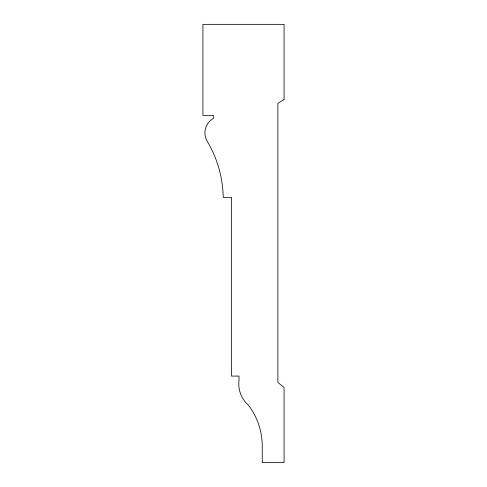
<?xml version="1.0" encoding="UTF-8"?>
<svg xmlns="http://www.w3.org/2000/svg" width="487" height="487" viewBox="0 0 487 487"><rect width="100%" height="100%" fill="white"/><g stroke="black" fill="none" stroke-linecap="round" stroke-linejoin="round"><path stroke-width="0.73" d="M284.073 99.488L277.864 103.366L277.864 382.374L284.073 387.512L284.073 462.65L262.237 462.65L262.237 448.052A67.833 67.833 0 0 0 248.394 405.166A28.112 28.112 0 0 1 238.989 380.597L238.989 376.08L231.477 376.08L231.477 197.375L223.21 197.375A113.368 113.368 0 0 0 207.468 141.729A16.534 16.534 0 0 1 213.446 118.396L213.446 115.376L202.927 115.376L202.927 24.35L284.073 24.35L284.073 99.488"/></g></svg>
